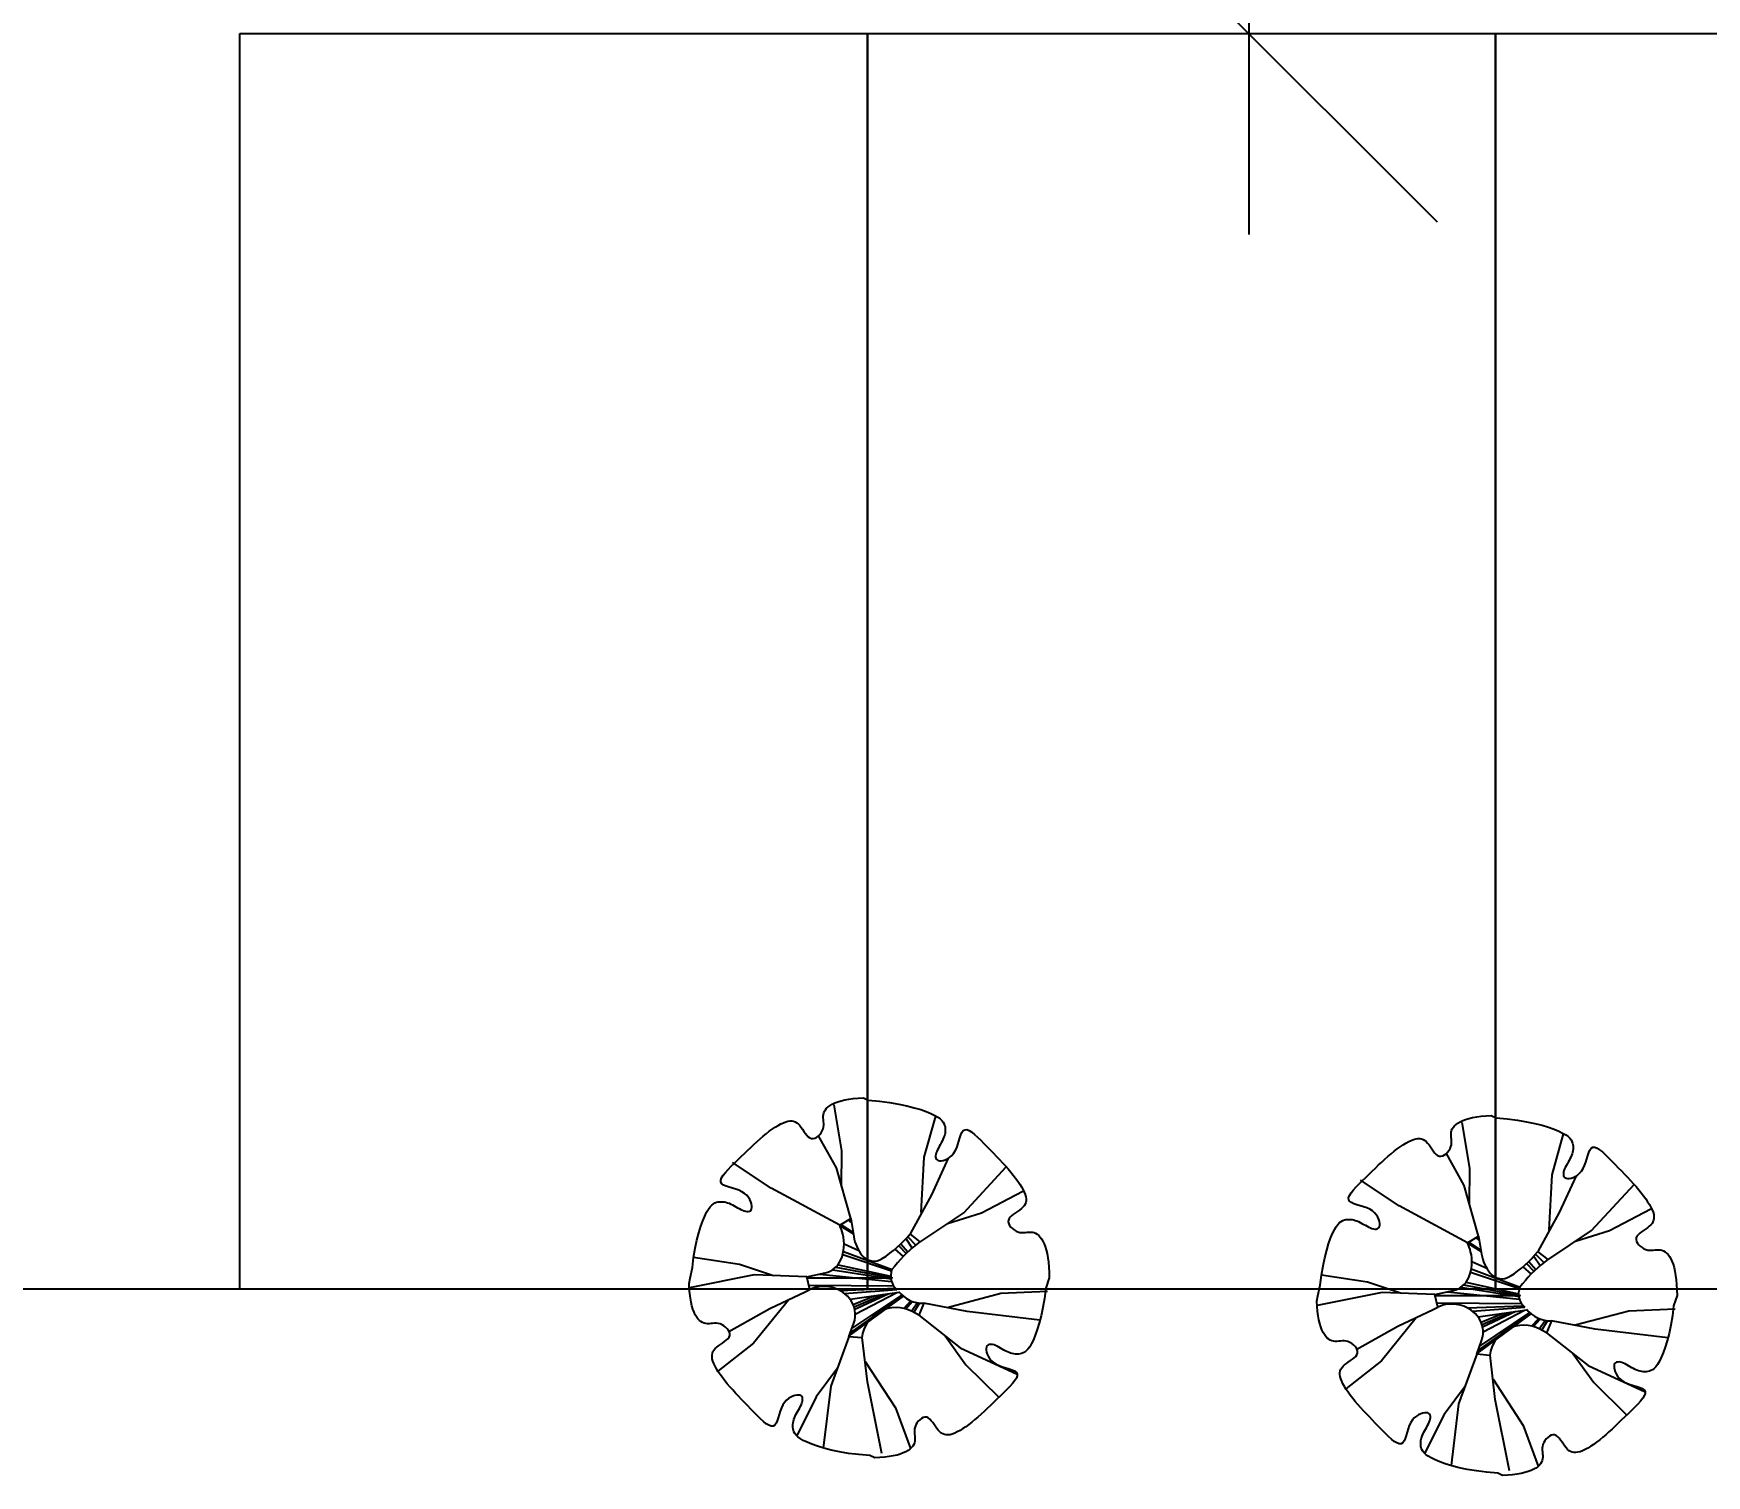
# Model space of a CAD drawing. Extents: x -93062 to 326984, y -142534 to 91021.
# Drawn here: x -54750.3 to -54438.2, y 80836.2 to 81105.2 of the extents above; entities that cross this region are included whole.
import ezdxf
from ezdxf.enums import TextEntityAlignment as Align

# ---------------------------------------------------------------- set-up
doc = ezdxf.new("R2010")
doc.units = 0
doc.header["$LTSCALE"] = 1000
doc.header["$MEASUREMENT"] = 0
doc.layers.get('0').update_dxf_attribs({"color": 8})
doc.styles.add('COMPLEX', font='COMPLEX')
doc.styles.add('hz', font='GEDITXT', dxfattribs={"width": 0.8, "bigfont": 'DXT'})
doc.styles.add('SIM', font='GEDITXT', dxfattribs={"width": 0.8, "bigfont": 'DXT'})
doc.styles.add('SIMPLEX', font='GEDITXT', dxfattribs={"height": 0.2, "bigfont": 'DXT'})
doc.styles.get("Standard").update_dxf_attribs({"font": 'gbenor.shx', "bigfont": 'gbcbig.shx'})

# ---------------------------------------------------------------- blocks, each defined once
blk = doc.blocks.new('_Oblique')
at = {"color": 0, "linetype": 'ByBlock', "lineweight": -2}
blk.add_line((-0.5, -0.5), (0.5, 0.5), dxfattribs=at)
blk = doc.blocks.new('A$C672165B9')
at = {"color": 251}
for p, q in [((9907.67, 11744.72), (9907.67, 10977.33)), ((9528.02, 11077.97), (10008.31, 11077.97)), ((9703.86, 10518.38), (9700.01, 10541.39)), ((9745.08, 10515.11), (9750.86, 10535.73)), ((10018.37, 10509.54), (10014.51, 10532.56)), ((10059.58, 10506.27), (10065.37, 10526.9)), ((9701.08, 10509.82), (9692.15, 10525.83)), ((9703.7, 10500.45), (9703.86, 10518.38)), ((9668.49, 10499.59), (9649.09, 10512.52)), ((9708.32, 10484.39), (9701.08, 10509.82)), ((9743.6, 10487.36), (9745.08, 10515.11)), ((9757.12, 10514.58), (9748.68, 10496.25)), ((9764.87, 10487.27), (9786.21, 10510.26)), ((10015.59, 10500.99), (10006.66, 10517)), ((10018.21, 10491.62), (10018.37, 10509.54)), ((9983, 10490.76), (9963.59, 10503.69)), ((10022.82, 10475.56), (10015.59, 10500.99)), ((10058.1, 10478.53), (10059.58, 10506.27)), ((10071.62, 10505.75), (10063.18, 10487.42)), ((10079.38, 10478.44), (10100.71, 10501.43)), ((9702.77, 10481), (9668.49, 10499.59)), ((9748.68, 10496.25), (9737.99, 10476.77)), ((9773.87, 10487.27), (9794.57, 10498.05)), ((9702.77, 10481), (9708.32, 10484.39)), ((9708.32, 10484.39), (9709.82, 10475.31)), ((9742.93, 10472.53), (9764.87, 10487.27)), ((9756.77, 10481.88), (9773.87, 10487.27)), ((10017.27, 10472.17), (9983, 10490.76)), ((10063.18, 10487.42), (10052.49, 10467.93)), ((10088.37, 10478.44), (10109.07, 10489.21)), ((9702.77, 10481), (9702.77, 10481)), ((9702.84, 10480.84), (9709.6, 10476.65)), ((9703.34, 10481.35), (9709.46, 10477.46)), ((9706.96, 10483.56), (9708.67, 10482.3)), ((9738.04, 10476.61), (9742.91, 10472.72)), ((10057.43, 10463.7), (10079.38, 10478.44)), ((10071.28, 10473.05), (10088.37, 10478.44)), ((9704.62, 10467.96), (9729.03, 10458.9)), ((9704.94, 10471.69), (9712.36, 10468.33)), ((9730.42, 10468.99), (9734.57, 10465.41)), ((9732.31, 10470.68), (9736.02, 10466.86)), ((9733.42, 10471.74), (9736.92, 10467.72)), ((9735.9, 10474.32), (9739.06, 10469.62)), ((9736.79, 10475.33), (9740.9, 10471.13)), ((9742.91, 10472.72), (9741.28, 10471.43)), ((10017.27, 10472.17), (10022.82, 10475.56)), ((10017.27, 10472.17), (10017.27, 10472.17)), ((10017.34, 10472), (10024.1, 10467.82)), ((10017.85, 10472.52), (10023.97, 10468.62)), ((10021.46, 10474.72), (10023.17, 10473.46)), ((10022.82, 10475.56), (10024.32, 10466.48)), ((10052.54, 10467.77), (10057.41, 10463.89)), ((9652.65, 10461.41), (9629.57, 10464.85)), ((9669.65, 10455.72), (9652.65, 10461.41)), ((9700.77, 10459.96), (9729.2, 10454.65)), ((9701.95, 10461.28), (9728.3, 10455.54)), ((9704.25, 10466.33), (9728.72, 10458.15)), ((10019.12, 10459.13), (10043.53, 10450.07)), ((10019.44, 10462.86), (10026.86, 10459.5)), ((10044.92, 10460.16), (10049.07, 10456.58)), ((10046.82, 10461.85), (10050.52, 10458.03)), ((10047.92, 10462.91), (10051.42, 10458.88)), ((10050.4, 10465.49), (10053.57, 10460.79)), ((10051.29, 10466.5), (10055.4, 10462.29)), ((10057.41, 10463.89), (10055.79, 10462.59)), ((9659.93, 10456.12), (9627.48, 10449.73)), ((9686.35, 10455.14), (9659.93, 10456.12)), ((9686.35, 10455.14), (9695.54, 10457.18)), ((9687.86, 10448.81), (9686.35, 10455.14)), ((9686.47, 10454.65), (9729.2, 10454.65)), ((9687.33, 10451.04), (9729.79, 10450.61)), ((9692.78, 10456.57), (9728.72, 10452.81)), ((9699.29, 10458.78), (9728.41, 10454.14)), ((9967.15, 10452.57), (9944.08, 10456.02)), ((9984.15, 10446.88), (9967.15, 10452.57)), ((10015.27, 10451.13), (10043.7, 10445.81)), ((10016.46, 10452.45), (10042.81, 10446.71)), ((10018.75, 10457.49), (10043.22, 10449.32)), ((9402.22, 10448.97), (8647.41, 10448.97)), ((9677.09, 10443.54), (9659.58, 10421.96)), ((9667.75, 10439.33), (9685.54, 10447.72)), ((9685.54, 10447.72), (9687.86, 10448.81)), ((9702.79, 10448.41), (9730.65, 10449.53)), ((9705.17, 10446.85), (9731.39, 10448.83)), ((9707.52, 10425.61), (9734.66, 10445.43)), ((9708.01, 10443.98), (9732.55, 10447.55)), ((9708.1, 10427.21), (9734.35, 10445.69)), ((9708.88, 10429.35), (9733.92, 10446.08)), ((9709.53, 10441.38), (9720.58, 10445.81)), ((9710, 10440.13), (9724.32, 10446.35)), ((9710.3, 10438.99), (9726.99, 10446.74)), ((9710.59, 10436.41), (9731.33, 10447.38)), ((9734.83, 10439.36), (9738.38, 10443.17)), ((9735.81, 10439.1), (9739.11, 10442.88)), ((9738.65, 10437.95), (9741.57, 10442.21)), ((9756.65, 10439.9), (9783.5, 10447.07)), ((9783.5, 10447.07), (9806.79, 10448.01)), ((9974.43, 10447.29), (9941.98, 10440.89)), ((10000.85, 10446.31), (9974.43, 10447.29)), ((10000.85, 10446.31), (10010.05, 10448.35)), ((10002.36, 10439.98), (10000.85, 10446.31)), ((10000.97, 10445.81), (10043.7, 10445.81)), ((10001.83, 10442.21), (10044.3, 10441.78)), ((10007.28, 10447.74), (10043.23, 10443.98)), ((10013.79, 10449.95), (10042.91, 10445.31)), ((9647.3, 10427.87), (9667.75, 10439.33)), ((9742.34, 10435.96), (9739.01, 10437.76)), ((9739.92, 10437.27), (9742.8, 10442.03)), ((9744.84, 10441.96), (9742.34, 10435.96)), ((9742.34, 10435.96), (9763.14, 10419.64)), ((9766.68, 10437.82), (9744.84, 10441.96)), ((9803, 10433.53), (9766.68, 10437.82)), ((9991.59, 10434.71), (9974.09, 10413.13)), ((9982.26, 10430.5), (10000.04, 10438.89)), ((10000.04, 10438.89), (10002.36, 10439.98)), ((10017.29, 10439.58), (10045.16, 10440.7)), ((10019.67, 10438.01), (10045.89, 10440)), ((10022.02, 10416.78), (10049.16, 10436.6)), ((10022.52, 10435.14), (10047.05, 10438.72)), ((10022.6, 10418.37), (10048.85, 10436.86)), ((10023.38, 10420.52), (10048.42, 10437.25)), ((10024.03, 10432.54), (10035.08, 10436.97)), ((10024.5, 10431.3), (10038.82, 10437.52)), ((10024.8, 10430.16), (10041.49, 10437.91)), ((10025.09, 10427.58), (10045.84, 10438.54)), ((10049.33, 10430.53), (10052.88, 10434.33)), ((10050.32, 10430.26), (10053.61, 10434.05)), ((10071.15, 10431.07), (10098, 10438.23)), ((10098, 10438.23), (10121.3, 10439.18)), ((9707.37, 10425.21), (9709.82, 10431.93)), ((9755.52, 10425.67), (9765.92, 10411.08)), ((9961.8, 10419.03), (9982.26, 10430.5)), ((10053.15, 10429.12), (10056.07, 10433.37)), ((10056.84, 10427.12), (10053.52, 10428.93)), ((10054.42, 10428.44), (10057.31, 10433.2)), ((10059.34, 10433.13), (10056.84, 10427.12)), ((10056.84, 10427.12), (10077.64, 10410.8)), ((10081.18, 10428.98), (10059.34, 10433.13)), ((10117.5, 10424.7), (10081.18, 10428.98)), ((9659.58, 10421.96), (9641.8, 10407.91)), ((9707.37, 10425.21), (9698.28, 10400.38)), ((9713.86, 10424.69), (9707.37, 10425.21)), ((9716.66, 10402.64), (9714.04, 10424.81)), ((9763.14, 10419.64), (9791.72, 10406.4)), ((10021.88, 10416.38), (10024.32, 10423.1)), ((9701.67, 10409.5), (9691, 10395.09)), ((9715.55, 10412.82), (9730.66, 10389.5)), ((9765.92, 10411.08), (9782.57, 10394.73)), ((9974.09, 10413.13), (9956.31, 10399.08)), ((10021.88, 10416.38), (10012.79, 10391.55)), ((10028.36, 10415.85), (10021.88, 10416.38)), ((10031.17, 10393.81), (10028.54, 10415.98)), ((10070.02, 10416.84), (10080.43, 10402.25)), ((10077.64, 10410.8), (10106.23, 10397.56)), ((9698.28, 10400.38), (9694.56, 10369.44)), ((9723.82, 10366.77), (9716.66, 10402.64)), ((10016.17, 10400.67), (10005.51, 10386.26)), ((10030.05, 10403.98), (10045.16, 10380.67)), ((10080.43, 10402.25), (10097.07, 10385.89)), ((9691, 10395.09), (9681.27, 10375.56)), ((10038.32, 10357.94), (10031.17, 10393.81)), ((9730.66, 10389.5), (9738.19, 10369.16)), ((10005.51, 10386.26), (9995.77, 10366.73)), ((10012.79, 10391.55), (10009.06, 10360.61)), ((10045.16, 10380.67), (10052.7, 10360.33))]:
    blk.add_line(p, q, dxfattribs=at)
at = {"color": 251, "ltscale": 3}
for p, q in [((9402.22, 10448.97), (9402.22, 11077.97)), ((10031.22, 10448.97), (10031.22, 11077.97)), ((10031.22, 11077.97), (10345.72, 11077.97)), ((10031.22, 11077.97), (10031.22, 10448.97)), ((9716.72, 10448.97), (9402.22, 10448.97)), ((9716.72, 10448.97), (9716.72, 10448.97)), ((10031.22, 10448.97), (9716.72, 10448.97)), ((10345.72, 10448.97), (10031.22, 10448.97)), ((10031.22, 10448.97), (10031.22, 10448.97))]:
    blk.add_line(p, q, dxfattribs=at)
at = {"color": 251, "ltscale": 10}
blk.add_line((9402.22, 10448.97), (9402.22, 11077.97), dxfattribs=at)
at = {"color": 251}
for points in [[(9740.17, 10377.22), (9740.24, 10376.31), (9740.32, 10375.42), (9740.39, 10374.54), (9740.41, 10373.68), (9740.34, 10372.83), (9740.15, 10372.01), (9739.82, 10371.2), (9739.35, 10370.41), (9738.73, 10369.66), (9737.95, 10368.93), (9737.01, 10368.25), (9735.9, 10367.6), (9734.61, 10367), (9733.13, 10366.44), (9731.47, 10365.94), (9729.62, 10365.51), (9727.58, 10365.13), (9725.35, 10364.84), (9722.92, 10364.62), (9720.29, 10364.48), (9717.85, 10365.66), (9712.3, 10366.14), (9707.23, 10366.78), (9702.62, 10367.55), (9698.48, 10368.42), (9694.8, 10369.37), (9691.57, 10370.36), (9688.79, 10371.36), (9686.45, 10372.34), (9684.53, 10373.28), (9683.01, 10374.18), (9681.82, 10375.04), (9680.94, 10375.87), (9680.3, 10376.68), (9679.86, 10377.47), (9679.58, 10378.25), (9679.41, 10379.02), (9679.32, 10379.79), (9679.28, 10380.56), (9679.32, 10381.34), (9679.41, 10382.12), (9679.57, 10382.91), (9679.8, 10383.71), (9680.09, 10384.53), (9680.44, 10385.35), (9680.86, 10386.2), (9681.32, 10387.05), (9681.8, 10387.9), (9682.29, 10388.76), (9682.76, 10389.6), (9683.19, 10390.44), (9683.57, 10391.25), (9683.87, 10392.03), (9684.08, 10392.79), (9684.19, 10393.49), (9684.18, 10394.14), (9684.05, 10394.71), (9683.79, 10395.19), (9683.39, 10395.57), (9682.85, 10395.84), (9682.16, 10395.97), (9681.31, 10395.96), (9680.35, 10395.8), (9679.3, 10395.47), (9678.21, 10394.97), (9677.12, 10394.28), (9676.08, 10393.4), (9675.11, 10392.31), (9674.26, 10391.01), (9673.56, 10389.5), (9672.98, 10387.85), (9672.47, 10386.17), (9671.99, 10384.54), (9671.49, 10383.05), (9670.93, 10381.81), (9670.27, 10380.89), (9669.46, 10380.39), (9668.46, 10380.38), (9667.3, 10380.81), (9666, 10381.62), (9664.59, 10382.74), (9663.08, 10384.1), (9661.52, 10385.64), (9659.92, 10387.28), (9658.3, 10388.95), (9656.7, 10390.6), (9655.13, 10392.23), (9653.58, 10393.83), (9652.06, 10395.42), (9650.59, 10396.98), (9649.16, 10398.54), (9647.78, 10400.08), (9646.46, 10401.62), (9645.21, 10403.16), (9644.03, 10404.69), (9642.94, 10406.19), (9641.96, 10407.66), (9641.08, 10409.08), (9640.33, 10410.44), (9639.72, 10411.72), (9639.25, 10412.93), (9638.95, 10414.04), (9638.8, 10415.06), (9638.81, 10416.01), (9638.97, 10416.89), (9639.29, 10417.71), (9639.76, 10418.49), (9640.38, 10419.23), (9641.14, 10419.95), (9642.04, 10420.65), (9643.03, 10421.34), (9644.05, 10422.03), (9645.05, 10422.73), (9645.96, 10423.45), (9646.74, 10424.19), (9647.33, 10424.96), (9647.66, 10425.77), (9647.71, 10426.62), (9647.49, 10427.5), (9647.05, 10428.37), (9646.42, 10429.2), (9645.64, 10429.96), (9644.77, 10430.64), (9643.82, 10431.19), (9642.86, 10431.59), (9641.9, 10431.83), (9640.96, 10431.93), (9640.03, 10431.93), (9639.12, 10431.87), (9638.23, 10431.79), (9637.35, 10431.71), (9636.49, 10431.69), (9635.65, 10431.76), (9634.82, 10431.96), (9634.01, 10432.29), (9633.23, 10432.76), (9632.47, 10433.38), (9631.75, 10434.16), (9631.06, 10435.1), (9630.42, 10436.21), (9629.81, 10437.5), (9629.26, 10438.98), (9628.76, 10440.64), (9628.32, 10442.48), (9627.95, 10444.53), (9627.65, 10446.76), (9627.43, 10449.19), (9627.3, 10451.82), (9627.79, 10454.49), (9628.95, 10459.81), (9629.59, 10464.88), (9630.36, 10469.49), (9631.24, 10473.63), (9632.18, 10477.31), (9633.17, 10480.54), (9634.17, 10483.32), (9635.15, 10485.66), (9636.09, 10487.57), (9636.99, 10489.1), (9637.85, 10490.28), (9638.69, 10491.17), (9639.49, 10491.81), (9640.28, 10492.25), (9641.06, 10492.53), (9641.83, 10492.7), (9642.6, 10492.79), (9643.38, 10492.82), (9644.15, 10492.79), (9644.94, 10492.7), (9645.73, 10492.54), (9646.53, 10492.31), (9647.34, 10492.02), (9648.17, 10491.67), (9649.01, 10491.25), (9649.86, 10490.79), (9650.72, 10490.31), (9651.57, 10489.82), (9652.42, 10489.35), (9653.25, 10488.92), (9654.06, 10488.54), (9654.85, 10488.23), (9655.6, 10488.03), (9656.31, 10487.92), (9656.95, 10487.93), (9657.53, 10488.06), (9658.01, 10488.32), (9658.39, 10488.72), (9658.65, 10489.26), (9658.79, 10489.95), (9658.78, 10490.8), (9658.61, 10491.76), (9658.29, 10492.81), (9657.78, 10493.9), (9657.09, 10494.98), (9656.21, 10496.03), (9655.12, 10497), (9653.82, 10497.84), (9652.31, 10498.54), (9650.67, 10499.13), (9648.99, 10499.64), (9647.36, 10500.12), (9645.87, 10500.62), (9644.62, 10501.18), (9643.7, 10501.84), (9643.2, 10502.65), (9643.19, 10503.64), (9643.63, 10504.8), (9644.44, 10506.1), (9645.56, 10507.52), (9646.92, 10509.02), (9648.45, 10510.59), (9650.09, 10512.19), (9651.77, 10513.81), (9653.42, 10515.41), (9655.05, 10516.98), (9656.65, 10518.53), (9658.23, 10520.05), (9659.8, 10521.52), (9661.35, 10522.95), (9662.9, 10524.33), (9664.44, 10525.65), (9665.98, 10526.9), (9667.51, 10528.08), (9669.01, 10529.16), (9670.48, 10530.15), (9671.9, 10531.03), (9673.25, 10531.78), (9674.54, 10532.39), (9675.74, 10532.85), (9676.85, 10533.16), (9677.88, 10533.31), (9678.82, 10533.3), (9679.7, 10533.13), (9680.53, 10532.82), (9681.31, 10532.35), (9682.05, 10531.73), (9682.76, 10530.97), (9683.46, 10530.07), (9684.16, 10529.08), (9684.85, 10528.06), (9685.55, 10527.06), (9686.26, 10526.15), (9687, 10525.37), (9687.77, 10524.78), (9688.59, 10524.45), (9689.44, 10524.4), (9690.32, 10524.62), (9691.18, 10525.06), (9692.01, 10525.69), (9692.78, 10526.46), (9693.45, 10527.34), (9694, 10528.28), (9694.41, 10529.25), (9694.65, 10530.21), (9694.75, 10531.15), (9694.75, 10532.07), (9694.69, 10532.98), (9694.6, 10533.88), (9694.53, 10534.75), (9694.51, 10535.61), (9694.58, 10536.46), (9694.77, 10537.29), (9695.1, 10538.09), (9695.58, 10538.88), (9696.2, 10539.63), (9696.97, 10540.36), (9697.92, 10541.04), (9699.03, 10541.69), (9700.32, 10542.29), (9701.79, 10542.85), (9703.45, 10543.35), (9705.3, 10543.79), (9707.34, 10544.16), (9709.58, 10544.46), (9712.01, 10544.67), (9714.63, 10544.81), (9717.07, 10543.63), (9722.62, 10543.16), (9727.7, 10542.52), (9732.3, 10541.74), (9736.44, 10540.87), (9740.12, 10539.92), (9743.35, 10538.94), (9746.13, 10537.94), (9748.48, 10536.95), (9750.39, 10536.01), (9751.92, 10535.12), (9753.1, 10534.25), (9753.99, 10533.42), (9754.63, 10532.61), (9755.06, 10531.82), (9755.34, 10531.05), (9755.51, 10530.27), (9755.61, 10529.5), (9755.64, 10528.73), (9755.61, 10527.95), (9755.51, 10527.17), (9755.35, 10526.38), (9755.13, 10525.58), (9754.84, 10524.77), (9754.48, 10523.94), (9754.07, 10523.1), (9753.61, 10522.24), (9753.12, 10521.39), (9752.64, 10520.53), (9752.17, 10519.69), (9751.73, 10518.86), (9751.35, 10518.04), (9751.05, 10517.26), (9750.84, 10516.51), (9750.74, 10515.8), (9750.75, 10515.15), (9750.88, 10514.58), (9751.14, 10514.1), (9751.53, 10513.72), (9752.07, 10513.45), (9752.77, 10513.32), (9753.61, 10513.33), (9754.58, 10513.49), (9755.63, 10513.82), (9756.71, 10514.33), (9757.8, 10515.01), (9758.85, 10515.9), (9759.81, 10516.98), (9760.66, 10518.29), (9761.36, 10519.8), (9761.94, 10521.44), (9762.45, 10523.12), (9762.93, 10524.75), (9763.43, 10526.24), (9763.99, 10527.49), (9764.65, 10528.41), (9765.47, 10528.9), (9766.46, 10528.92), (9767.62, 10528.48), (9768.92, 10527.67), (9770.34, 10526.55), (9771.84, 10525.19), (9773.41, 10523.65), (9775.01, 10522.02), (9776.62, 10520.34), (9778.22, 10518.69), (9779.8, 10517.06), (9781.35, 10515.46), (9782.86, 10513.88), (9784.34, 10512.31), (9785.77, 10510.76), (9787.14, 10509.21), (9788.46, 10507.67), (9789.72, 10506.13), (9790.89, 10504.6), (9791.98, 10503.1), (9792.97, 10501.63), (9793.84, 10500.21), (9794.59, 10498.85), (9795.21, 10497.57), (9795.67, 10496.37), (9795.98, 10495.26), (9796.12, 10494.23), (9796.11, 10493.29), (9795.95, 10492.41), (9795.63, 10491.58), (9795.16, 10490.8), (9794.55, 10490.06), (9793.78, 10489.34), (9792.88, 10488.64), (9791.9, 10487.95), (9790.88, 10487.26), (9789.88, 10486.56), (9788.96, 10485.85), (9788.18, 10485.11), (9787.6, 10484.33), (9787.26, 10483.52), (9787.21, 10482.67), (9787.43, 10481.79), (9787.88, 10480.93), (9788.51, 10480.1), (9789.28, 10479.33), (9790.16, 10478.66), (9791.1, 10478.1), (9792.07, 10477.7), (9793.02, 10477.46), (9793.97, 10477.36), (9794.89, 10477.36), (9795.8, 10477.42), (9796.69, 10477.51), (9797.57, 10477.58), (9798.43, 10477.6), (9799.28, 10477.53), (9800.1, 10477.33), (9800.91, 10477), (9801.69, 10476.53), (9802.45, 10475.91), (9803.17, 10475.13), (9803.86, 10474.19), (9804.51, 10473.08), (9805.11, 10471.79), (9805.66, 10470.32), (9806.16, 10468.66), (9806.6, 10466.81), (9806.97, 10464.77), (9807.27, 10462.53), (9807.49, 10460.1), (9807.62, 10457.47), (9807.66, 10454.65), (9805.97, 10449.49), (9805.33, 10444.41), (9804.56, 10439.81), (9803.69, 10435.67), (9802.74, 10431.99), (9801.75, 10428.76), (9800.75, 10425.97), (9799.77, 10423.63), (9798.83, 10421.72), (9797.93, 10420.19), (9797.07, 10419.01), (9796.24, 10418.12), (9795.43, 10417.48), (9794.64, 10417.04), (9793.86, 10416.76), (9793.09, 10416.6), (9792.32, 10416.5), (9791.55, 10416.47), (9790.77, 10416.5), (9789.99, 10416.6), (9789.2, 10416.76), (9788.39, 10416.98), (9787.58, 10417.27), (9786.75, 10417.63), (9785.91, 10418.04), (9785.06, 10418.5), (9784.2, 10418.98), (9783.35, 10419.47), (9782.5, 10419.94), (9781.67, 10420.38), (9780.86, 10420.76), (9780.07, 10421.06), (9779.32, 10421.27), (9778.62, 10421.37), (9777.97, 10421.36), (9777.4, 10421.23), (9776.92, 10420.97), (9776.53, 10420.58), (9776.27, 10420.04), (9776.14, 10419.34), (9776.15, 10418.5), (9776.31, 10417.53), (9776.64, 10416.48), (9777.14, 10415.39), (9777.83, 10414.31), (9778.71, 10413.26), (9779.8, 10412.29), (9781.1, 10411.45), (9782.61, 10410.75), (9784.25, 10410.17), (9785.94, 10409.66), (9787.57, 10409.17), (9789.05, 10408.68), (9790.3, 10408.12), (9791.22, 10407.45), (9791.72, 10406.64), (9791.73, 10405.65), (9791.3, 10404.49), (9790.49, 10403.19), (9789.37, 10401.77), (9788, 10400.27), (9786.47, 10398.7), (9784.83, 10397.1), (9783.16, 10395.49), (9781.5, 10393.89), (9779.88, 10392.31), (9778.27, 10390.76), (9776.69, 10389.24), (9775.13, 10387.77), (9773.57, 10386.34), (9772.03, 10384.96), (9770.48, 10383.65), (9768.95, 10382.39), (9767.42, 10381.22), (9765.91, 10380.13), (9764.45, 10379.14), (9763.03, 10378.27), (9761.67, 10377.52), (9760.38, 10376.9), (9759.18, 10376.44), (9758.07, 10376.13), (9757.05, 10375.98), (9756.1, 10375.99), (9755.22, 10376.16), (9754.4, 10376.48), (9753.62, 10376.94), (9752.88, 10377.56), (9752.16, 10378.32), (9751.46, 10379.22), (9750.77, 10380.21), (9750.08, 10381.23), (9749.38, 10382.23), (9748.66, 10383.14), (9747.92, 10383.92), (9747.15, 10384.51), (9746.34, 10384.85), (9745.48, 10384.89), (9744.61, 10384.67), (9743.74, 10384.23), (9742.91, 10383.6), (9742.15, 10382.83), (9741.47, 10381.95), (9740.92, 10381.01), (9740.51, 10380.04), (9740.28, 10379.08), (9740.17, 10378.14)], [(10054.68, 10368.38), (10054.74, 10367.48), (10054.83, 10366.58), (10054.9, 10365.71), (10054.92, 10364.84), (10054.85, 10364), (10054.65, 10363.17), (10054.32, 10362.36), (10053.85, 10361.58), (10053.23, 10360.83), (10052.45, 10360.1), (10051.51, 10359.41), (10050.4, 10358.77), (10049.11, 10358.17), (10047.64, 10357.61), (10045.98, 10357.11), (10044.13, 10356.67), (10042.09, 10356.3), (10039.85, 10356), (10037.42, 10355.78), (10034.79, 10355.65), (10032.36, 10356.83), (10026.81, 10357.3), (10021.73, 10357.94), (10017.13, 10358.71), (10012.99, 10359.59), (10009.3, 10360.53), (10006.08, 10361.52), (10003.29, 10362.52), (10000.95, 10363.51), (9999.04, 10364.45), (9997.51, 10365.34), (9996.33, 10366.21), (9995.44, 10367.04), (9994.8, 10367.85), (9994.36, 10368.64), (9994.08, 10369.41), (9993.91, 10370.18), (9993.82, 10370.96), (9993.79, 10371.73), (9993.82, 10372.51), (9993.91, 10373.29), (9994.08, 10374.08), (9994.3, 10374.88), (9994.59, 10375.69), (9994.94, 10376.52), (9995.36, 10377.36), (9995.82, 10378.22), (9996.3, 10379.07), (9996.79, 10379.93), (9997.26, 10380.77), (9997.7, 10381.6), (9998.07, 10382.41), (9998.38, 10383.2), (9998.58, 10383.95), (9998.69, 10384.66), (9998.68, 10385.3), (9998.55, 10385.88), (9998.29, 10386.36), (9997.89, 10386.74), (9997.35, 10387.01), (9996.66, 10387.14), (9995.81, 10387.13), (9994.85, 10386.97), (9993.8, 10386.64), (9992.71, 10386.13), (9991.63, 10385.45), (9990.58, 10384.56), (9989.61, 10383.48), (9988.77, 10382.17), (9988.07, 10380.66), (9987.48, 10379.02), (9986.97, 10377.34), (9986.49, 10375.71), (9985.99, 10374.22), (9985.44, 10372.97), (9984.77, 10372.05), (9983.96, 10371.55), (9982.97, 10371.54), (9981.81, 10371.98), (9980.51, 10372.79), (9979.09, 10373.91), (9977.59, 10375.27), (9976.02, 10376.81), (9974.42, 10378.44), (9972.81, 10380.12), (9971.21, 10381.77), (9969.63, 10383.4), (9968.08, 10385), (9966.56, 10386.58), (9965.09, 10388.15), (9963.66, 10389.7), (9962.28, 10391.25), (9960.96, 10392.79), (9959.71, 10394.33), (9958.53, 10395.86), (9957.45, 10397.36), (9956.46, 10398.83), (9955.58, 10400.25), (9954.83, 10401.61), (9954.22, 10402.89), (9953.76, 10404.09), (9953.45, 10405.2), (9953.3, 10406.23), (9953.31, 10407.17), (9953.48, 10408.05), (9953.79, 10408.88), (9954.26, 10409.66), (9954.88, 10410.4), (9955.64, 10411.12), (9956.54, 10411.81), (9957.53, 10412.51), (9958.55, 10413.2), (9959.55, 10413.9), (9960.46, 10414.61), (9961.24, 10415.35), (9961.83, 10416.13), (9962.17, 10416.94), (9962.21, 10417.79), (9961.99, 10418.67), (9961.55, 10419.53), (9960.92, 10420.36), (9960.15, 10421.13), (9959.27, 10421.8), (9958.33, 10422.36), (9957.36, 10422.76), (9956.4, 10423), (9955.46, 10423.1), (9954.54, 10423.1), (9953.63, 10423.04), (9952.73, 10422.95), (9951.86, 10422.88), (9951, 10422.86), (9950.15, 10422.93), (9949.32, 10423.13), (9948.52, 10423.46), (9947.73, 10423.93), (9946.98, 10424.55), (9946.25, 10425.33), (9945.57, 10426.27), (9944.92, 10427.38), (9944.32, 10428.67), (9943.76, 10430.14), (9943.26, 10431.8), (9942.82, 10433.65), (9942.45, 10435.69), (9942.15, 10437.93), (9941.94, 10440.36), (9941.8, 10442.99), (9942.29, 10445.66), (9943.45, 10450.97), (9944.09, 10456.05), (9944.87, 10460.65), (9945.74, 10464.79), (9946.69, 10468.47), (9947.67, 10471.7), (9948.67, 10474.49), (9949.66, 10476.83), (9950.6, 10478.74), (9951.5, 10480.27), (9952.36, 10481.45), (9953.19, 10482.34), (9954, 10482.98), (9954.79, 10483.42), (9955.56, 10483.69), (9956.34, 10483.86), (9957.11, 10483.96), (9957.88, 10483.99), (9958.66, 10483.96), (9959.44, 10483.86), (9960.23, 10483.7), (9961.03, 10483.48), (9961.85, 10483.19), (9962.67, 10482.83), (9963.51, 10482.42), (9964.37, 10481.96), (9965.22, 10481.48), (9966.08, 10480.99), (9966.92, 10480.52), (9967.75, 10480.08), (9968.57, 10479.7), (9969.35, 10479.4), (9970.1, 10479.19), (9970.81, 10479.09), (9971.46, 10479.1), (9972.03, 10479.23), (9972.51, 10479.49), (9972.89, 10479.88), (9973.16, 10480.42), (9973.29, 10481.12), (9973.28, 10481.96), (9973.12, 10482.93), (9972.79, 10483.98), (9972.28, 10485.06), (9971.6, 10486.15), (9970.71, 10487.2), (9969.63, 10488.17), (9968.32, 10489.01), (9966.81, 10489.71), (9965.17, 10490.29), (9963.49, 10490.8), (9961.86, 10491.29), (9960.37, 10491.78), (9959.12, 10492.34), (9958.2, 10493.01), (9957.71, 10493.82), (9957.7, 10494.81), (9958.13, 10495.97), (9958.94, 10497.27), (9960.06, 10498.69), (9961.42, 10500.19), (9962.96, 10501.76), (9964.59, 10503.36), (9966.27, 10504.97), (9967.92, 10506.57), (9969.55, 10508.15), (9971.15, 10509.7), (9972.73, 10511.22), (9974.3, 10512.69), (9975.85, 10514.12), (9977.4, 10515.5), (9978.94, 10516.81), (9980.48, 10518.07), (9982.01, 10519.24), (9983.51, 10520.33), (9984.98, 10521.32), (9986.4, 10522.19), (9987.76, 10522.94), (9989.04, 10523.56), (9990.25, 10524.02), (9991.35, 10524.33), (9992.38, 10524.48), (9993.32, 10524.47), (9994.21, 10524.3), (9995.03, 10523.98), (9995.81, 10523.52), (9996.55, 10522.9), (9997.27, 10522.13), (9997.97, 10521.23), (9998.66, 10520.25), (9999.35, 10519.23), (10000.05, 10518.23), (10000.77, 10517.31), (10001.51, 10516.54), (10002.28, 10515.95), (10003.09, 10515.61), (10003.94, 10515.57), (10004.82, 10515.78), (10005.68, 10516.23), (10006.51, 10516.86), (10007.28, 10517.63), (10007.95, 10518.51), (10008.51, 10519.45), (10008.91, 10520.42), (10009.15, 10521.38), (10009.25, 10522.32), (10009.25, 10523.24), (10009.19, 10524.15), (10009.1, 10525.04), (10009.03, 10525.92), (10009.01, 10526.78), (10009.08, 10527.63), (10009.28, 10528.45), (10009.61, 10529.26), (10010.08, 10530.05), (10010.7, 10530.8), (10011.48, 10531.52), (10012.42, 10532.21), (10013.53, 10532.86), (10014.82, 10533.46), (10016.29, 10534.02), (10017.95, 10534.51), (10019.8, 10534.95), (10021.84, 10535.33), (10024.08, 10535.62), (10026.51, 10535.84), (10029.14, 10535.97), (10031.57, 10534.8), (10037.12, 10534.32), (10042.2, 10533.68), (10046.8, 10532.91), (10050.94, 10532.04), (10054.63, 10531.09), (10057.85, 10530.1), (10060.64, 10529.1), (10062.98, 10528.12), (10064.89, 10527.18), (10066.42, 10526.28), (10067.6, 10525.42), (10068.49, 10524.59), (10069.13, 10523.78), (10069.57, 10522.99), (10069.85, 10522.21), (10070.01, 10521.44), (10070.11, 10520.67), (10070.14, 10519.9), (10070.11, 10519.12), (10070.01, 10518.34), (10069.85, 10517.55), (10069.63, 10516.75), (10069.34, 10515.93), (10068.99, 10515.11), (10068.57, 10514.26), (10068.11, 10513.41), (10067.63, 10512.56), (10067.14, 10511.7), (10066.67, 10510.86), (10066.23, 10510.02), (10065.86, 10509.21), (10065.55, 10508.43), (10065.34, 10507.67), (10065.24, 10506.97), (10065.25, 10506.32), (10065.38, 10505.75), (10065.64, 10505.27), (10066.04, 10504.89), (10066.58, 10504.62), (10067.27, 10504.49), (10068.12, 10504.5), (10069.08, 10504.66), (10070.13, 10504.99), (10071.22, 10505.49), (10072.3, 10506.18), (10073.35, 10507.06), (10074.32, 10508.15), (10075.16, 10509.45), (10075.86, 10510.96), (10076.45, 10512.61), (10076.96, 10514.29), (10077.44, 10515.92), (10077.94, 10517.4), (10078.49, 10518.65), (10079.16, 10519.57), (10079.97, 10520.07), (10080.96, 10520.08), (10082.12, 10519.65), (10083.42, 10518.84), (10084.84, 10517.72), (10086.34, 10516.36), (10087.91, 10514.82), (10089.51, 10513.18), (10091.12, 10511.51), (10092.72, 10509.85), (10094.3, 10508.23), (10095.85, 10506.63), (10097.37, 10505.04), (10098.84, 10503.48), (10100.27, 10501.92), (10101.65, 10500.38), (10102.97, 10498.84), (10104.22, 10497.3), (10105.4, 10495.77), (10106.48, 10494.27), (10107.47, 10492.8), (10108.35, 10491.38), (10109.1, 10490.02), (10109.71, 10488.74), (10110.17, 10487.53), (10110.48, 10486.42), (10110.63, 10485.4), (10110.62, 10484.45), (10110.45, 10483.57), (10110.14, 10482.75), (10109.67, 10481.97), (10109.05, 10481.23), (10108.29, 10480.51), (10107.39, 10479.81), (10106.4, 10479.12), (10105.38, 10478.43), (10104.38, 10477.73), (10103.47, 10477.01), (10102.69, 10476.27), (10102.1, 10475.5), (10101.76, 10474.69), (10101.72, 10473.83), (10101.94, 10472.96), (10102.38, 10472.09), (10103.01, 10471.26), (10103.78, 10470.5), (10104.66, 10469.82), (10105.6, 10469.27), (10106.57, 10468.87), (10107.53, 10468.63), (10108.47, 10468.53), (10109.39, 10468.53), (10110.3, 10468.59), (10111.2, 10468.67), (10112.07, 10468.75), (10112.93, 10468.77), (10113.78, 10468.69), (10114.61, 10468.5), (10115.41, 10468.17), (10116.2, 10467.7), (10116.95, 10467.08), (10117.68, 10466.3), (10118.36, 10465.36), (10119.01, 10464.25), (10119.61, 10462.96), (10120.17, 10461.48), (10120.67, 10459.82), (10121.11, 10457.97), (10121.48, 10455.93), (10121.77, 10453.7), (10121.99, 10451.27), (10122.13, 10448.64), (10122.17, 10445.81), (10120.47, 10440.65), (10119.84, 10435.58), (10119.06, 10430.97), (10118.19, 10426.83), (10117.24, 10423.15), (10116.26, 10419.92), (10115.25, 10417.14), (10114.27, 10414.8), (10113.33, 10412.89), (10112.43, 10411.36), (10111.57, 10410.17), (10110.74, 10409.29), (10109.93, 10408.65), (10109.14, 10408.21), (10108.36, 10407.93), (10107.59, 10407.76), (10106.82, 10407.67), (10106.05, 10407.63), (10105.27, 10407.67), (10104.49, 10407.76), (10103.7, 10407.92), (10102.9, 10408.15), (10102.08, 10408.44), (10101.26, 10408.79), (10100.41, 10409.21), (10099.56, 10409.67), (10098.71, 10410.15), (10097.85, 10410.64), (10097.01, 10411.11), (10096.18, 10411.54), (10095.36, 10411.92), (10094.58, 10412.23), (10093.83, 10412.43), (10093.12, 10412.54), (10092.47, 10412.53), (10091.9, 10412.4), (10091.42, 10412.14), (10091.04, 10411.74), (10090.77, 10411.2), (10090.64, 10410.51), (10090.65, 10409.66), (10090.81, 10408.7), (10091.14, 10407.65), (10091.64, 10406.56), (10092.33, 10405.47), (10093.22, 10404.43), (10094.3, 10403.46), (10095.61, 10402.61), (10097.12, 10401.92), (10098.76, 10401.33), (10100.44, 10400.82), (10102.07, 10400.34), (10103.56, 10399.84), (10104.8, 10399.28), (10105.72, 10398.62), (10106.22, 10397.81), (10106.23, 10396.82), (10105.8, 10395.66), (10104.99, 10394.35), (10103.87, 10392.94), (10102.51, 10391.44), (10100.97, 10389.87), (10099.33, 10388.27), (10097.66, 10386.65), (10096.01, 10385.05), (10094.38, 10383.48), (10092.78, 10381.93), (10091.2, 10380.41), (10089.63, 10378.94), (10088.08, 10377.51), (10086.53, 10376.13), (10084.99, 10374.81), (10083.45, 10373.56), (10081.92, 10372.38), (10080.42, 10371.29), (10078.95, 10370.31), (10077.53, 10369.43), (10076.17, 10368.68), (10074.89, 10368.07), (10073.68, 10367.6), (10072.57, 10367.3), (10071.55, 10367.15), (10070.6, 10367.16), (10069.72, 10367.33), (10068.9, 10367.64), (10068.12, 10368.11), (10067.38, 10368.73), (10066.66, 10369.49), (10065.96, 10370.39), (10065.27, 10371.38), (10064.58, 10372.4), (10063.88, 10373.4), (10063.16, 10374.31), (10062.42, 10375.09), (10061.65, 10375.68), (10060.84, 10376.01), (10059.99, 10376.06), (10059.11, 10375.84), (10058.25, 10375.4), (10057.41, 10374.77), (10056.65, 10374), (10055.98, 10373.12), (10055.42, 10372.18), (10055.02, 10371.21), (10054.78, 10370.25), (10054.68, 10369.31)]]:
    blk.add_lwpolyline(points, close=True, dxfattribs=at)
for centre, radius, start, end in [((9677.63, 10469.75), 27.54, 14.41784, 24.11478), ((9684.71, 10471.57), 20.23, 336.98828, 14.41784), ((9692.53, 10513.48), 58.43, 302.69809, 321.07695), ((9729.66, 10478.58), 20.11, 189.3639, 219.01673), ((9780.78, 10420.53), 64.42, 127.81286, 143.55583), ((9992.13, 10460.92), 27.54, 14.41784, 24.11478), ((9999.21, 10462.73), 20.23, 336.98828, 14.41784), ((10007.03, 10504.64), 58.43, 302.69809, 321.07695), ((9693.15, 10467.98), 11.06, 282.50269, 336.98828), ((9719.97, 10470.73), 7.63, 219.01673, 302.69809), ((10044.16, 10469.75), 20.11, 189.3639, 219.01673), ((10095.28, 10411.7), 64.42, 127.81286, 143.55583), ((9737.03, 10455.49), 8.73, 157.68965, 229.99241), ((10007.65, 10459.15), 11.06, 282.50269, 336.98828), ((10034.47, 10461.9), 7.63, 219.01673, 302.69809), ((9694.92, 10433.82), 16.57, 40.37009, 115.23654), ((9697.83, 10436.29), 12.76, 340.02297, 40.37009), ((9744.33, 10457.14), 15.19, 217.57759, 271.93472), ((10051.54, 10446.65), 8.73, 157.68965, 229.99241), ((9730.85, 10422.72), 17.11, 61.51799, 173.40488), ((10009.42, 10424.99), 16.57, 40.37009, 115.23654), ((10012.33, 10427.46), 12.76, 340.02297, 40.37009), ((10058.83, 10448.31), 15.19, 217.57759, 271.93472), ((10045.36, 10413.89), 17.11, 61.51799, 173.40488)]:
    blk.add_arc(centre, radius, start, end, dxfattribs=at)
at = {"color": 251, "xscale": 188.7010318362808, "yscale": 188.7010318362808, "zscale": 188.7010318362808, "rotation": 270}
blk.add_blockref('_Oblique', (9907.67, 11077.97), dxfattribs=at)
at = {"color": 251, "style": 'SIMPLEX', "width": 0.8}
for height, p in [(75.48, (5032.78, 24516.12)), (75.48, (4692.06, 24249.17)), (251.6, (24745.22, 6386.75))]:
    blk.add_attdef('JZW', text='', height=height, rotation=359.99996, dxfattribs=at).set_placement(p, align=Align.MIDDLE)
at = {"color": 251, "style": 'COMPLEX', "width": 1.041667}
for height, p, p2 in [(135.26, (18779.91, 24022.54), (18900.67, 24022.54)), (112.72, (24159.05, 23918.05), (24259.69, 23918.05)), (112.72, (19107.71, 22514.65), (19208.35, 22514.65)), (112.72, (19107.71, 21130.84), (19208.35, 21130.84)), (112.72, (19107.71, 19910.57), (19208.35, 19910.57)), (112.72, (19107.71, 19155.77), (19208.35, 19155.77)), (112.72, (19107.71, 17646.16), (19208.35, 17646.16)), (112.72, (19107.71, 16262.35), (19208.35, 16262.35)), (112.72, (19107.71, 15255.95), (19208.35, 15255.95)), (112.72, (19107.71, 14167.04), (19208.35, 14167.04)), (112.72, (19107.71, 13933.95), (19208.35, 13933.95)), (112.72, (19107.71, 12878.32), (19208.35, 12878.32)), (146.53, (35125.95, 12740.31), (35256.78, 12740.31)), (112.72, (19107.71, 11494.51), (19208.35, 11494.51)), (112.72, (19107.71, 10274.24), (19208.35, 10274.24)), (112.72, (19107.71, 9519.44), (19208.35, 9519.44)), (112.72, (19107.71, 8009.83), (19208.35, 8009.83)), (112.72, (19107.71, 6626.02), (19208.35, 6626.02)), (112.72, (19107.71, 5619.62), (19208.35, 5619.62)), (112.72, (18534.31, 4487.41), (18634.95, 4487.41)), (135.26, (10257.2, 2831.57), (10377.97, 2831.57)), (135.26, (9845.04, 2443.53), (9965.81, 2443.53))]:
    blk.add_attdef('A', text='', height=height, dxfattribs=at).set_placement(p, p2, align=Align.FIT)
at = {"color": 251, "style": 'hz', "width": 0.8}
for p in [(16426.88, 23704.05), (10887.86, 22293.04), (14720.84, 19772.35), (17974.93, 19082.83), (25961.4, 18485.96), (38100.41, 18366.29), (11528.95, 17640.65), (26545.93, 15647.04), (10782.8, 15493.43), (17847.65, 14761.21), (11764.49, 12831.74), (14968.39, 10742.14), (5313.33, 9148.45), (25534.12, 9009.15), (3089.07, 8401.94), (26406.5, 6157.38), (17784.48, 5258.03), (29076.24, 4512.31), (15144.75, 4201.78), (37066.74, 4015.04)]:
    blk.add_attdef('9.80', p, '', height=440.3, dxfattribs=at)
at = {"color": 251, "style": 'COMPLEX', "width": 1.041667}
for height, p, p2 in [(135.26, (18273.68, 23709.59), (18273.68, 23588.83)), (146.53, (34895.1, 12644.17), (34895.1, 12513.33))]:
    blk.add_attdef('A', text='', height=height, rotation=270, dxfattribs=at).set_placement(p, p2, align=Align.FIT)
at = {"color": 251, "style": 'COMPLEX', "text_generation_flag": 4, "width": 1.041667}
for p, p2 in [((32232.53, 22773.34), (32353.3, 22773.34)), ((25004.02, 19494.97), (25124.79, 19494.97)), ((37956.46, 15917.2), (38077.23, 15917.2)), ((37584.09, 15544.83), (37704.86, 15544.83)), ((30848.72, 13137), (30969.49, 13137)), ((30933.8, 10635.54), (31054.57, 10635.54)), ((31191.91, 10370.81), (31312.68, 10370.81)), ((25004.02, 9858.63), (25124.79, 9858.63))]:
    blk.add_attdef('A', text='', height=135.26, dxfattribs=at).set_placement(p, p2, align=Align.FIT)
at = {"color": 251, "width": 0.8, "flags": 9}
for tag, p in [('YSIZE', (4070.34, 20399.76)), ('XSIZE', (4025.48, 20391)), ('YSIZE', (4113.1, 20385.46)), ('XSIZE', (4020.98, 20376.17)), ('YSIZE', (4070.34, 19770.76)), ('XSIZE', (4025.48, 19762)), ('YSIZE', (4113.1, 19756.45)), ('XSIZE', (4020.98, 19747.16)), ('YSIZE', (4070.34, 19141.75)), ('XSIZE', (4025.48, 19132.99)), ('YSIZE', (4113.1, 19127.45)), ('XSIZE', (4020.98, 19118.16)), ('YSIZE', (4070.34, 18512.75)), ('XSIZE', (4025.48, 18503.99)), ('YSIZE', (4113.1, 18498.45)), ('XSIZE', (4020.98, 18489.15)), ('YSIZE', (4070.34, 17883.75)), ('XSIZE', (4025.48, 17874.99)), ('YSIZE', (4113.1, 17869.44)), ('XSIZE', (4020.98, 17860.15)), ('YSIZE', (4395.3, 17290.85)), ('XSIZE', (4350.44, 17282.09)), ('YSIZE', (4438.06, 17276.55)), ('XSIZE', (4345.94, 17267.25)), ('YSIZE', (5105.1, 17097.67)), ('YSIZE', (5734.11, 17097.67)), ('XSIZE', (5060.24, 17088.91)), ('XSIZE', (5689.25, 17088.91)), ('YSIZE', (5147.86, 17083.36)), ('YSIZE', (5776.87, 17083.36)), ('XSIZE', (5055.74, 17074.07)), ('XSIZE', (5684.75, 17074.07))]:
    blk.add_attdef(tag, p, '', height=0.0687, dxfattribs=at)
at = {"color": 251, "insert": (9706.39, 11361.03), "char_height": 314.502, "attachment_point": 5, "rotation": 90, "style": 'SIM', "bg_fill": 3, "box_fill_scale": 1.1, "bg_fill_color": 256, "bg_fill_true_color": 13158600, "bg_fill_transparency": 0}
blk.add_mtext('4.5', dxfattribs=at)
at = {"color": 251}
blk.add_line((9402.22, 11077.97), (11289.23, 11077.98), dxfattribs=at)
at = {"color": 251, "ltscale": 3}
for p, q in [((9402.22, 11077.97), (9716.72, 11077.97)), ((9716.72, 11077.97), (9716.72, 10448.97)), ((9716.72, 10448.97), (9716.72, 11077.97)), ((9716.72, 11077.97), (10031.22, 11077.97))]:
    blk.add_line(p, q, dxfattribs=at)

msp = doc.modelspace()

# ---------------------------------------------------------------- block references
at = {"xscale": 0.3724428399518654, "yscale": 0.3724428399518654, "zscale": 0.3724428399518654}
msp.add_blockref('A$C672165B9', (-58213.59, 76979.33), dxfattribs=at)

doc.saveas('drawing.dxf')
